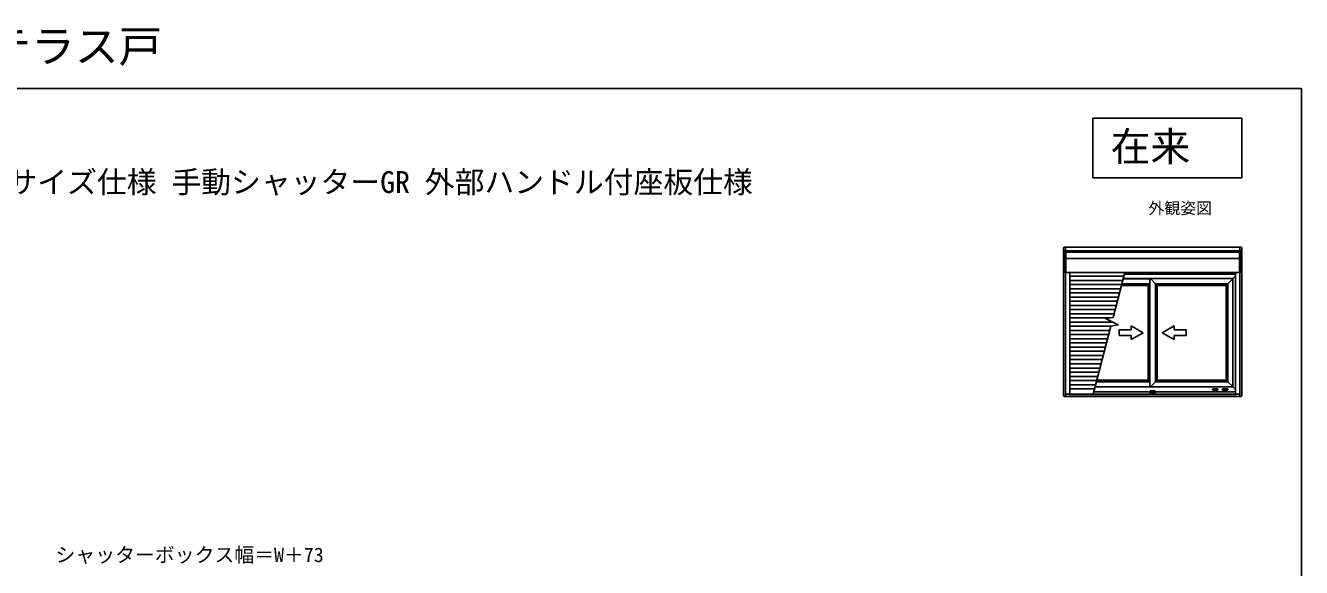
# Model space of a CAD drawing. Units: millimetres, scale not verified. Extents: x -525 to 525, y -783 to 779.
# Drawn here: x -117 to 525, y 506 to 779 of the extents above; entities that cross this region are included whole.
import ezdxf
from ezdxf.enums import TextEntityAlignment as Align

# ---------------------------------------------------------------- set-up
doc = ezdxf.new("R2010")
doc.units = ezdxf.units.MM
doc.header["$LTSCALE"] = 4
for name, color, linetype in [('0-1_USER1', 3, 'Continuous'), ('0-2_YKK_11', 7, 'Continuous'), ('0-6_YKK_A1', 4, 'Continuous'), ('0-7_YKK_D', 6, 'Continuous'), ('0-8_YKK_ZWAK', 7, 'Continuous')]:
    doc.layers.add(name, color=color, linetype=linetype)
doc.styles.add('ＭＳ ゴシック', font='')
doc.styles.get('ＭＳ ゴシック').set_extended_font_data('MS Gothic')

msp = doc.modelspace()

# ---------------------------------------------------------------- linework, layer by layer
at = {"layer": '0-1_USER1'}
msp.add_lwpolyline([(420, 732.1), (495, 732.1), (495, 702.1), (420, 702.1)], close=True, dxfattribs=at)
at = {"layer": '0-2_YKK_11'}
for p, q in [((408.5, 600.03), (421.934, 600.03)), ((408.5, 597.93), (421.387, 597.93)), ((408.5, 595.83), (420.84, 595.83))]:
    msp.add_line(p, q, dxfattribs=at)
at = {"layer": '0-6_YKK_A1'}
for p, q in [((405.25, 666.6), (405.25, 592.56)), ((494.5, 667.1), (405.75, 667.1)), ((406.325, 667.1), (406.325, 665.71)), ((406.45, 665.31), (493.8, 665.31)), ((406.45, 664.674), (493.8, 664.674)), ((406.45, 661.395), (493.8, 661.395)), ((450.125, 665.31), (493.735, 665.31)), ((493.8, 665.075), (493.8, 654.91)), ((493.925, 667.1), (493.925, 665.71)), ((495, 666.6), (495, 592.56)), ((406.25, 654.36), (406.25, 593.16)), ((406.25, 654.36), (406.25, 593.16)), ((436.115, 654.485), (406.45, 654.485)), ((408.5, 654.485), (408.5, 593.16)), ((435.605, 652.53), (408.5, 652.53)), ((435.059, 650.43), (408.5, 650.43)), ((436.115, 654.485), (430.201, 631.777)), ((448.65, 648.785), (434.63, 648.785)), ((448.65, 651.285), (435.281, 651.285)), ((435.294, 651.335), (490.425, 651.335)), ((435.867, 653.535), (491.75, 653.535)), ((491.75, 654.21), (436.043, 654.21)), ((436.115, 654.485), (493.8, 654.485)), ((448.65, 648.785), (447.915, 648.05)), ((448.65, 648.785), (447.915, 648.05)), ((448.65, 651.335), (448.65, 596.835)), ((448.65, 651.285), (448.65, 650.685)), ((448.65, 650.685), (448.65, 650.485)), ((451.6, 648.785), (449.05, 651.335)), ((449.05, 651.335), (451.6, 648.785)), ((451.6, 648.785), (452.36, 648.025)), ((487.925, 648.785), (451.6, 648.785)), ((451.6, 648.785), (452.36, 648.025)), ((487.165, 648.025), (487.925, 648.785)), ((487.925, 648.785), (487.165, 648.025)), ((487.925, 648.785), (490.425, 651.285)), ((490.425, 651.285), (487.925, 648.785)), ((490.425, 651.335), (490.475, 651.385)), ((490.425, 651.335), (490.425, 596.835)), ((490.475, 651.385), (491.75, 652.66)), ((491.75, 654.485), (491.75, 593.16)), ((494, 654.36), (494, 593.16)), ((434.512, 648.33), (408.5, 648.33)), ((433.965, 646.23), (408.5, 646.23)), ((433.418, 644.13), (408.5, 644.13)), ((432.871, 642.03), (408.5, 642.03)), ((447.8, 647.935), (434.409, 647.935)), ((447.89, 648.025), (434.432, 648.025)), ((447.89, 648.025), (447.8, 647.935)), ((447.865, 648), (447.8, 647.935)), ((447.8, 647.935), (447.8, 600.285)), ((447.865, 648), (447.865, 600.22)), ((447.915, 648.05), (447.89, 648.025)), ((452.36, 648.025), (452.36, 600.195)), ((452.36, 648.025), (452.45, 647.935)), ((487.165, 648.025), (452.36, 648.025)), ((452.36, 648.025), (452.45, 647.935)), ((452.45, 647.935), (452.45, 600.285)), ((487.075, 647.935), (452.45, 647.935)), ((487.075, 647.935), (487.165, 648.025)), ((487.165, 648.025), (487.075, 647.935)), ((487.075, 647.935), (487.075, 600.285)), ((487.165, 648.025), (487.165, 600.195)), ((432.324, 639.93), (408.5, 639.93)), ((431.777, 637.83), (408.5, 637.83)), ((431.23, 635.73), (408.5, 635.73)), ((430.684, 633.63), (408.5, 633.63)), ((428.565, 631.53), (408.5, 631.53)), ((429.972, 629.43), (408.5, 629.43)), ((429.043, 627.33), (408.5, 627.33)), ((428.496, 625.23), (408.5, 625.23)), ((427.949, 623.13), (408.5, 623.13)), ((429.067, 627.423), (420.142, 593.15)), ((439.3, 625.61), (439.3, 627.574)), ((445.3, 624.11), (439.3, 627.574)), ((445.3, 624.11), (439.3, 620.646)), ((454.95, 624.11), (460.95, 627.574)), ((454.95, 624.11), (460.95, 620.646)), ((460.95, 625.61), (460.95, 627.574)), ((427.402, 621.03), (408.5, 621.03)), ((426.855, 618.93), (408.5, 618.93)), ((426.309, 616.83), (408.5, 616.83)), ((433.3, 622.61), (439.3, 622.61)), ((439.3, 620.646), (439.3, 622.61)), ((460.95, 620.646), (460.95, 622.61)), ((425.762, 614.73), (408.5, 614.73)), ((425.215, 612.63), (408.5, 612.63)), ((424.668, 610.53), (408.5, 610.53)), ((424.121, 608.43), (408.5, 608.43)), ((423.574, 606.33), (408.5, 606.33)), ((423.027, 604.23), (408.5, 604.23)), ((422.48, 602.13), (408.5, 602.13)), ((421.779, 599.435), (448.65, 599.435)), ((422, 600.285), (447.8, 600.285)), ((447.865, 600.22), (447.8, 600.285)), ((448.65, 599.435), (447.915, 600.17)), ((448.65, 599.435), (447.915, 600.17)), ((448.65, 597.535), (448.65, 597.735)), ((448.65, 596.885), (448.65, 597.535)), ((449, 596.835), (451.6, 599.435)), ((451.6, 599.435), (452.36, 600.195)), ((451.6, 599.435), (452.36, 600.195)), ((451.6, 599.435), (487.925, 599.435)), ((452.36, 600.195), (452.45, 600.285)), ((452.36, 600.195), (452.45, 600.285)), ((452.45, 600.285), (487.075, 600.285)), ((487.075, 600.285), (487.165, 600.195)), ((487.925, 599.435), (487.165, 600.195)), ((487.165, 600.195), (487.925, 599.435)), ((490.425, 596.935), (487.925, 599.435)), ((494.5, 592.06), (405.75, 592.06)), ((406.35, 593.11), (406.2, 593.11)), ((406.325, 593.11), (406.325, 592.06)), ((406.35, 593.16), (406.35, 593.11)), ((406.35, 593.16), (407.85, 593.16)), ((406.35, 593.11), (407.85, 593.11)), ((407.85, 593.11), (407.85, 593.16)), ((407.85, 593.16), (408.5, 593.16)), ((408, 593.11), (407.85, 593.11)), ((408, 593.16), (408, 593.15)), ((492.25, 593.15), (408, 593.15)), ((408, 593.135), (408, 593.15)), ((408, 593.135), (408, 593.075)), ((448.891, 594.385), (420.464, 594.385)), ((490.425, 596.835), (421.102, 596.835)), ((448.65, 596.885), (421.115, 596.885)), ((448.875, 593.75), (448.875, 594.32)), ((448.877, 594.333), (448.967, 594.669)), ((448.925, 593.746), (451.325, 593.746)), ((448.967, 594.669), (449.015, 594.849)), ((451.231, 594.669), (449.019, 594.669)), ((449.063, 594.886), (449.07, 594.886)), ((451.18, 594.886), (449.07, 594.886)), ((451.18, 594.886), (451.187, 594.886)), ((451.235, 594.849), (451.283, 594.669)), ((451.283, 594.669), (451.373, 594.333)), ((491.75, 594.385), (451.359, 594.385)), ((451.375, 594.32), (451.375, 593.75)), ((482.725, 595.796), (480.455, 595.796)), ((480.455, 595.196), (482.725, 595.196)), ((487.725, 595.796), (485.455, 595.796)), ((485.455, 595.196), (487.725, 595.196)), ((490.425, 596.835), (490.475, 596.785)), ((490.475, 596.785), (491.75, 595.51)), ((490.478, 596.782), (491.75, 595.51)), ((491.75, 593.16), (492.4, 593.16)), ((492.25, 593.15), (492.25, 593.16)), ((492.25, 593.15), (492.25, 593.135)), ((492.25, 593.135), (492.25, 593.075)), ((492.4, 593.11), (492.25, 593.11)), ((492.4, 593.16), (492.4, 593.11)), ((492.4, 593.16), (493.9, 593.16)), ((492.4, 593.11), (493.9, 593.11)), ((493.9, 593.11), (493.9, 593.16)), ((493.9, 593.16), (494.05, 593.16)), ((494.05, 593.11), (493.9, 593.11)), ((493.925, 593.11), (493.925, 592.06)), ((494.05, 593.16), (494.05, 593.11))]:
    msp.add_line(p, q, dxfattribs=at)
for points in [[(406.05, 665.71), (406.45, 665.71), (406.45, 654.36), (406.05, 654.36)], [(494.2, 665.71), (493.8, 665.71), (493.8, 654.36), (494.2, 654.36)]]:
    msp.add_lwpolyline(points, close=True, dxfattribs=at)
for points in [[(451.6, 648.785), (451.6, 599.435), (449, 596.835)], [(487.925, 648.785), (487.925, 599.435), (490.425, 596.935)], [(491.75, 652.66), (490.475, 651.385), (490.425, 651.335)], [(447.915, 648.05), (447.915, 600.17), (447.89, 600.195)], [(429.067, 627.423), (432.832, 627.992), (426.436, 631.208), (430.201, 631.777)], [(439.3, 625.61), (433.3, 625.61), (433.3, 622.61)], [(460.95, 625.61), (466.95, 625.61), (466.95, 622.61), (460.95, 622.61)], [(421.977, 600.195), (447.89, 600.195), (447.8, 600.285)], [(452.36, 600.195), (487.165, 600.195), (487.075, 600.285)], [(406.2, 593.11), (406.2, 593.16), (406.35, 593.16)], [(492.25, 593.075), (492.25, 593.06), (408, 593.06), (408, 593.075)]]:
    msp.add_lwpolyline(points, dxfattribs=at)
for centre, radius, start, end in [((405.75, 666.6), 0.5, 165.93013, 180), ((405.75, 666.6), 0.5, 90, 165.93013), ((494.5, 666.6), 0.5, 14.06987, 90), ((494.5, 666.6), 0.5, 0, 14.06987), ((405.75, 592.56), 0.5, 180, 194.06987), ((405.75, 592.56), 0.5, 194.06987, 270), ((448.925, 594.32), 0.05, 165, 180), ((449.063, 594.836), 0.05, 90, 165), ((451.187, 594.836), 0.05, 15, 90), ((451.325, 594.32), 0.05, 0, 15), ((480.455, 595.496), 0.3, 90, 270), ((482.725, 595.496), 0.3, 270, 90), ((485.455, 595.496), 0.3, 90, 270), ((487.725, 595.496), 0.3, 270, 90), ((494.5, 592.56), 0.5, 270, 345.93013), ((494.5, 592.56), 0.5, 345.93013, 0)]:
    msp.add_arc(centre, radius, start, end, dxfattribs=at)
for centre, major_axis, ratio, start_param, end_param in [((448.925, 593.75), (0.05, 0), 0.087489, 3.1415927, 4.712389), ((449.015, 594.656), (-0.0483, 0.0129), 0.259991, 4.8421625, 6.2831853), ((449.042, 594.756), (0.0335, 0.0847), 0.540405, 3.2225337, 3.3523072), ((451.208, 594.756), (-0.0335, 0.0847), 0.540405, 2.9308781, 3.0606516), ((451.235, 594.656), (0.0483, 0.0129), 0.259991, 0, 1.4410229), ((451.325, 593.75), (-0.05, 0), 0.087489, 1.5707963, 3.1415927)]:
    msp.add_ellipse(centre, major_axis=major_axis, ratio=ratio, start_param=start_param, end_param=end_param, dxfattribs=at)
at = {"layer": '0-8_YKK_ZWAK'}
msp.add_line((-525, 747.1), (525, 747.1), dxfattribs=at)
msp.add_lwpolyline([(-525, -782.9), (525, -782.9), (525, 747.1)], dxfattribs=at)

# ---------------------------------------------------------------- texts
at = {"layer": '0-1_USER1', "style": 'ＭＳ ゴシック'}
for s, height, p in [('APW330防火窓  シャッター付引違い窓/テラス戸', 16.13, (-520.962, 755.405)), ('在来', 14.66, (429, 706.1)), ('■シャッター付引違い窓/テラス戸 非常用進入口対応サイズ仕様 手動シャッターGR 外部ハンドル付座板仕様', 11, (-486.153, 691.145)), ('外観姿図', 5.865, (448, 682.1))]:
    msp.add_text(s, height=height, dxfattribs=at).set_placement(p, align=Align.BOTTOM_LEFT)
at = {"layer": '0-7_YKK_D', "style": 'ＭＳ ゴシック'}
msp.add_text('シャッターボックス幅＝W＋73', height=7.331, dxfattribs=at).set_placement((-101.933, 506.407), align=Align.BOTTOM_LEFT)

doc.saveas('drawing.dxf')
